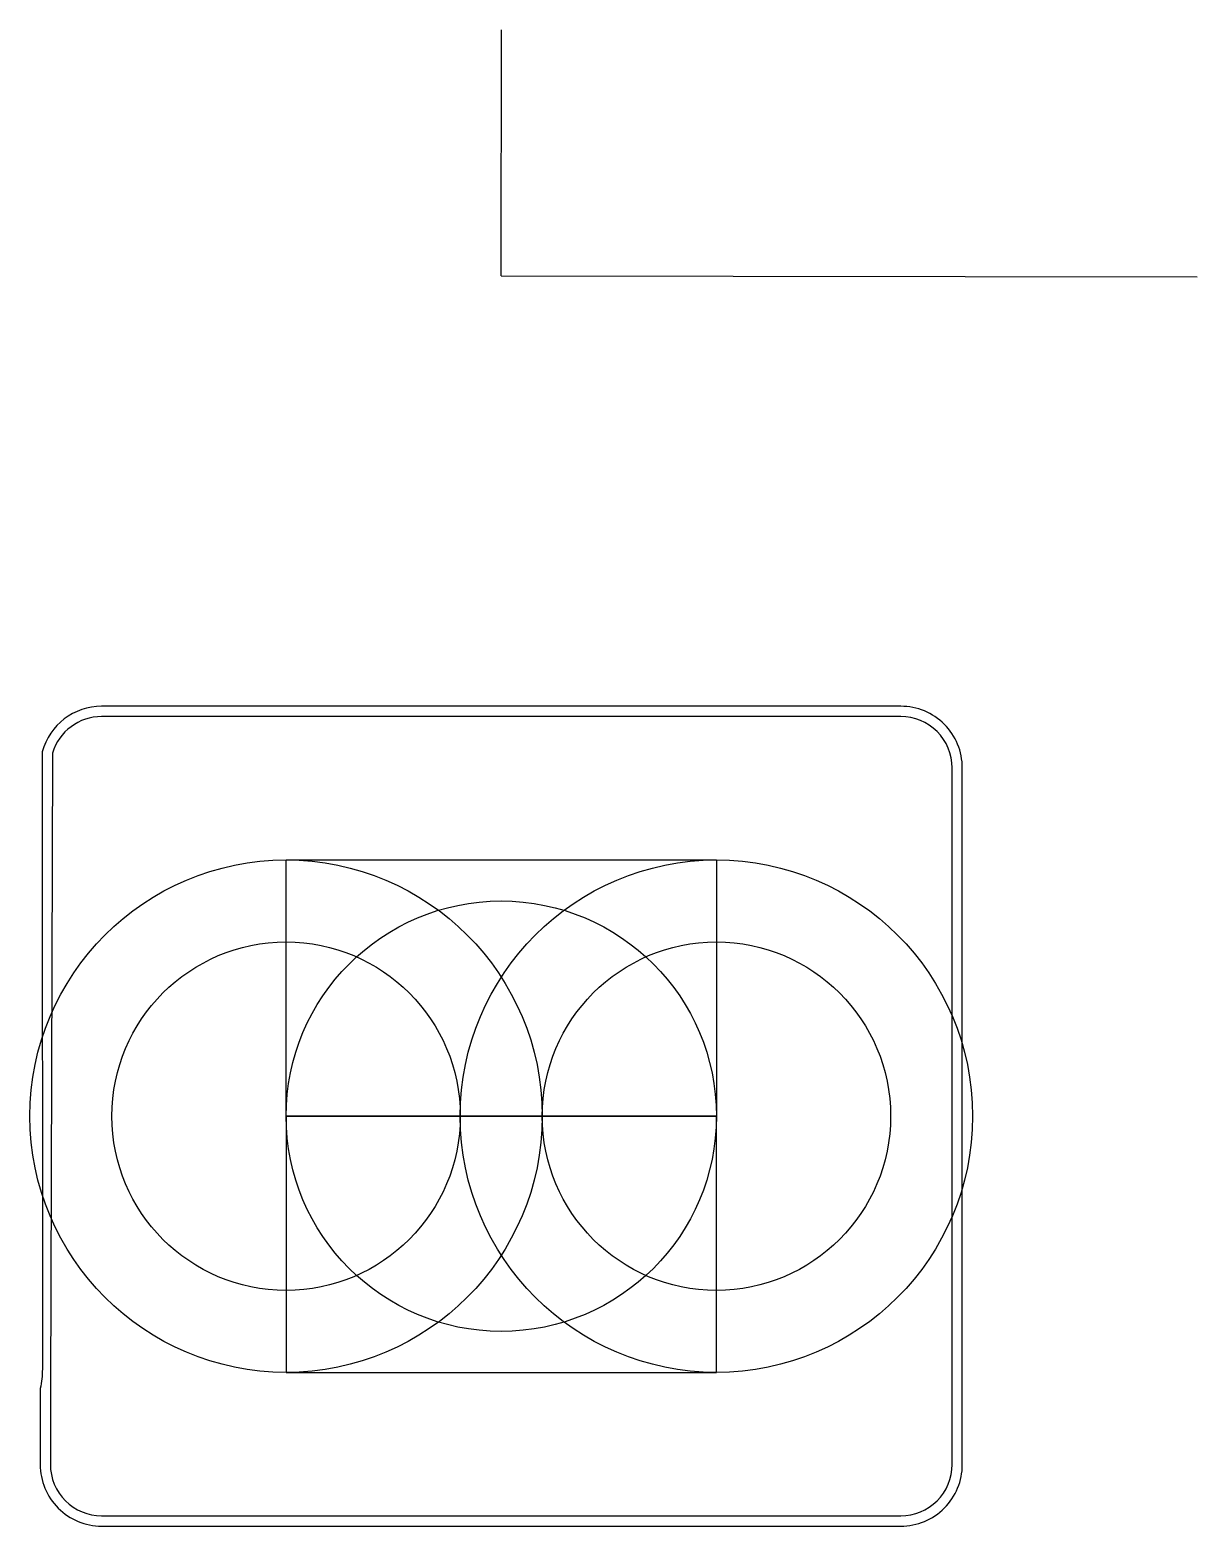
# Model space of a CAD drawing. Header units: millimetres. Extents: x -23 to 34, y -61 to 12.
import ezdxf

# ---------------------------------------------------------------- set-up
doc = ezdxf.new("R2010")
doc.units = ezdxf.units.MM
doc.header["$MEASUREMENT"] = 0

msp = doc.modelspace()

# ---------------------------------------------------------------- linework, layer by layer
at = {"linetype": 'Continuous'}
for q in [(0.015, 12.002), (33.956, -0.043)]:
    msp.add_line((0, 0), q, dxfattribs=at)
msp.add_line((-10.5, -41), (10.5, -41))
for points in [[(-19.5, -21, 0.338589), (-22.395, -23.215), (-22.394, -53.337, -0.055994), (-22.5, -54.285), (-22.5, -58, 0.414214), (-19.5, -61), (19.5, -61, 0.414214), (22.5, -58), (22.5, -24, 0.414214), (19.5, -21)], [(22, -58), (22, -24, 0.414214), (19.5, -21.5), (-19.5, -21.5, 0.331509), (-21.895, -23.284), (-22, -54.34), (-22, -58, 0.414214), (-19.5, -60.5), (19.5, -60.5, 0.414214)]]:
    msp.add_lwpolyline(points, format="xyb", close=True)
for points in [[(10.5, -41), (-10.5, -41), (-10.5, -28.5), (10.5, -28.5)], [(10.5, -41), (-10.5, -41), (-10.5, -53.5), (10.5, -53.5)]]:
    msp.add_lwpolyline(points, close=True)
for centre, radius in [((-10.5, -41), 12.5), ((10.5, -41), 12.5), ((0, -41), 10.5), ((-10.5, -41), 8.5), ((10.5, -41), 8.5)]:
    msp.add_circle(centre, radius)

doc.saveas('drawing.dxf')
